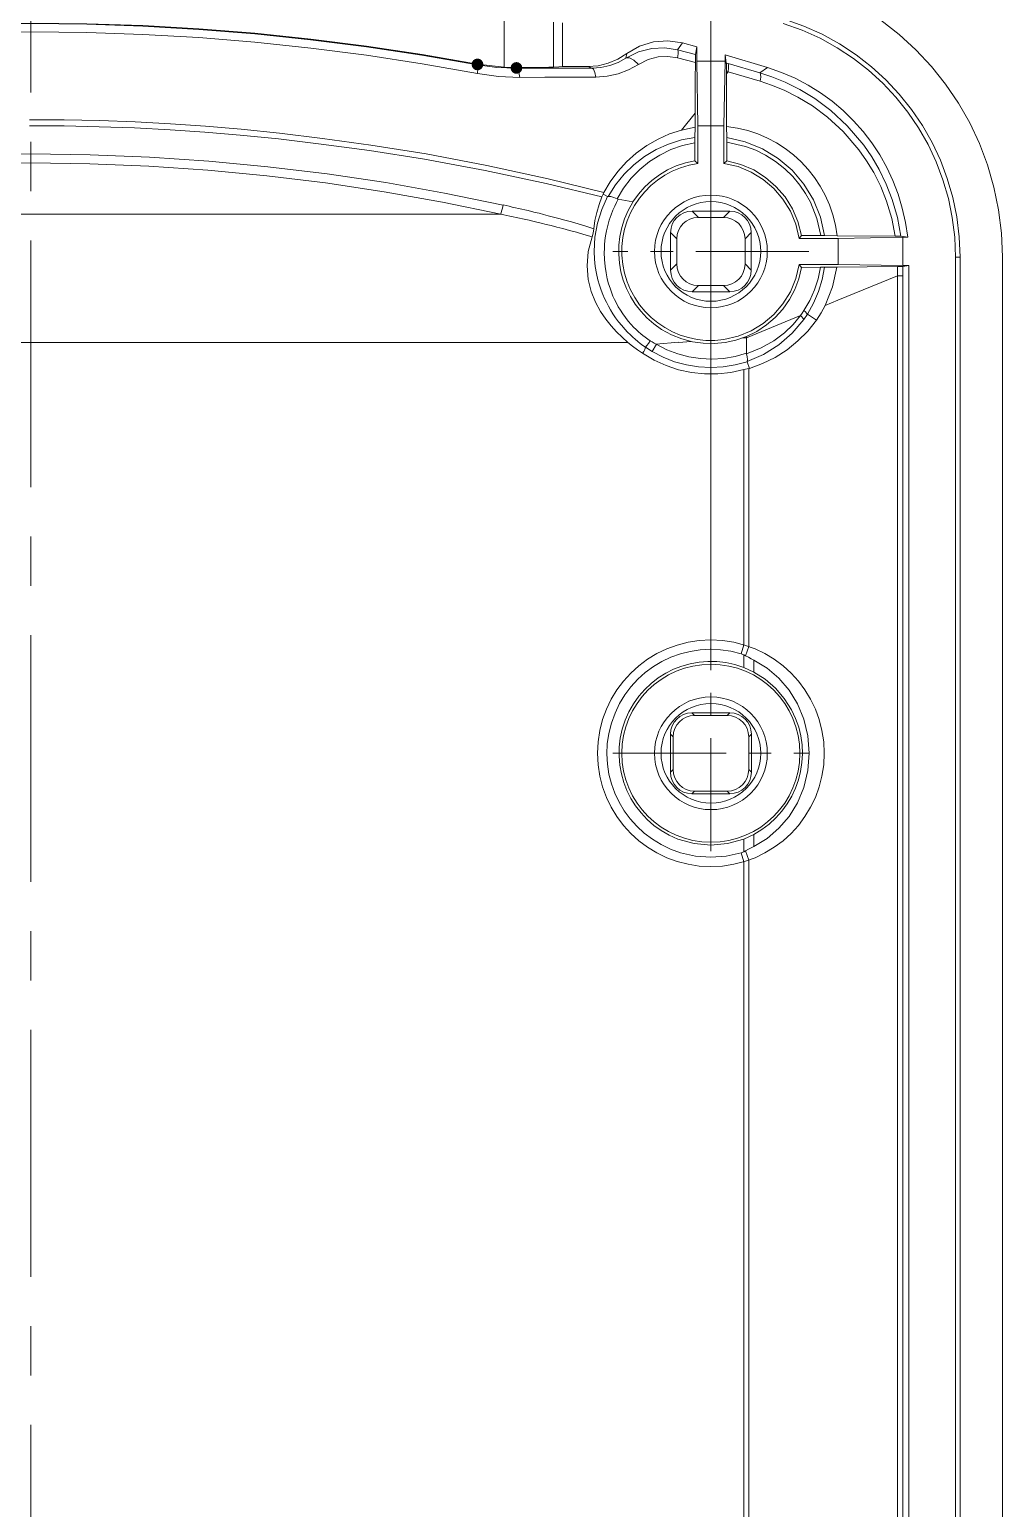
# Model space of a CAD drawing. Header units: millimetres. Extents: x 0 to 260, y 22 to 203.
# Drawn here: x 44.02 to 65.4, y 153.79 to 186.3 of the extents above; entities that cross this region are included whole.
import ezdxf

# ---------------------------------------------------------------- set-up
doc = ezdxf.new("R2010")
doc.units = ezdxf.units.MM

msp = doc.modelspace()

# ---------------------------------------------------------------- hatches: boundary and pattern name
h = msp.add_hatch(color=7)
edge = h.paths.add_edge_path()
edge.add_arc((53.862993, 185.531831), 0.129645, 0, 360)
h = msp.add_hatch(color=7)
edge = h.paths.add_edge_path()
edge.add_arc((54.719326, 185.454114), 0.129205, 0, 360)

# ---------------------------------------------------------------- linework, layer by layer
at = {"color": 3, "lineweight": 0, "true_color": 0x00ff00}
msp.add_lwpolyline([(58.993123, 172.541071), (58.993123, 191.711016)], dxfattribs=at)
at = {"color": 1, "lineweight": 0, "true_color": 0xff0000}
for points in [[(44.04554, 184.915739), (44.04554, 189.697289)], [(44.04554, 182.746156), (44.04554, 183.830948)], [(58.993123, 183.244666), (58.993123, 183.573808)], [(58.993123, 182.250539), (58.993123, 182.747602)], [(58.993123, 179.26745), (58.993123, 181.753475)], [(44.04554, 176.237406), (44.04554, 181.661364)], [(57.168909, 181.420629), (56.839767, 181.420629)], [(58.163037, 181.420629), (57.665973, 181.420629)], [(61.146126, 181.420629), (58.660101, 181.420629)], [(44.04554, 174.067823), (44.04554, 175.152614)], [(44.04554, 167.559073), (44.04554, 172.983031)], [(58.993123, 172.211894), (58.993123, 172.541036)], [(58.993123, 171.217766), (58.993123, 171.71483)], [(58.993123, 168.234677), (58.993123, 170.720702)], [(56.839944, 170.387892), (59.325969, 170.387892)], [(59.823033, 170.387892), (60.320096, 170.387892)], [(60.81716, 170.387892), (61.146302, 170.387892)], [(44.04554, 165.389489), (44.04554, 166.474281)], [(44.04554, 158.880739), (44.04554, 164.304698)], [(44.04554, 156.711156), (44.04554, 157.795948)], [(44.04554, 150.202406), (44.04554, 155.626364)]]:
    msp.add_lwpolyline(points, dxfattribs=at)
at = {"color": 7, "lineweight": 0}
for points in [[(65.399109, 181.301249), (65.378068, 181.822891), (65.315635, 182.334941), (65.213235, 182.835461), (65.072299, 183.322517), (64.894252, 183.79417), (64.680523, 184.248486), (64.43254, 184.683527), (64.15173, 185.097358), (63.839522, 185.488042), (63.497344, 185.853643), (63.126622, 186.192224), (62.728785, 186.501849), (62.305261, 186.780582), (61.857477, 187.026487), (61.386861, 187.237627), (60.894842, 187.412066)], [(53.864404, 185.539592), (52.645529, 185.750742), (51.42326, 185.933738), (50.198081, 186.088581), (48.970478, 186.215271), (47.740933, 186.313808), (46.509932, 186.384191), (45.277958, 186.426421), (44.045496, 186.440498), (42.81303, 186.426421), (41.581044, 186.384191), (40.350022, 186.313808), (39.120448, 186.215271), (37.892808, 186.088581), (36.667584, 185.933738), (35.445261, 185.750742), (34.226324, 185.539592)], [(53.861476, 185.523893), (52.64299, 185.735911), (51.421096, 185.91966), (50.196281, 186.07514), (48.969033, 186.202351), (47.739837, 186.301293), (46.509181, 186.371965), (45.277551, 186.414369), (44.045434, 186.428503), (42.813318, 186.414369), (41.581688, 186.371965), (40.351032, 186.301293), (39.121836, 186.202351), (37.894588, 186.07514), (36.669773, 185.91966), (35.447879, 185.735911), (34.229393, 185.523893)], [(54.451285, 186.479921), (54.451285, 185.469212)], [(55.534242, 186.460095), (55.534242, 185.471611)], [(55.733033, 185.485334), (55.733033, 186.446301)], [(64.368151, 181.294864), (64.350367, 181.73316), (64.297816, 182.163391), (64.211695, 182.58393), (64.093205, 182.993152), (63.943543, 183.389433), (63.763909, 183.771147), (63.555501, 184.136668), (63.319519, 184.484372), (63.057161, 184.812633), (62.769627, 185.119826), (62.458114, 185.404326), (62.123823, 185.664507), (61.767951, 185.898745), (61.391699, 186.105414), (60.996264, 186.282889), (60.582845, 186.429544)], [(64.46774, 181.294864), (64.449629, 181.741295), (64.39611, 182.179507), (64.308403, 182.607843), (64.187728, 183.024649), (64.035305, 183.428269), (63.852354, 183.817048), (63.640096, 184.18933), (63.399749, 184.543462), (63.132535, 184.877787), (62.839674, 185.19065), (62.522385, 185.480396), (62.181889, 185.74537), (61.819405, 185.983917), (61.436155, 186.194381), (61.033357, 186.375108), (60.612232, 186.524441)], [(53.863381, 185.33304), (52.644905, 185.547849), (51.422921, 185.734016), (50.197929, 185.891543), (48.970431, 186.020428), (47.740927, 186.120672), (46.50992, 186.192275), (45.27791, 186.235236), (44.045399, 186.249557), (42.812888, 186.235236), (41.580878, 186.192275), (40.349871, 186.120672), (39.120368, 186.020428), (37.892869, 185.891543), (36.667877, 185.734016), (35.445893, 185.547849), (34.227417, 185.33304)], [(58.368001, 186.005011), (58.047375, 186.053425), (57.728106, 186.02878), (57.422396, 185.933425), (57.142451, 185.769709)], [(58.260686, 185.850495), (58.36793, 186.005011)], [(58.68289, 185.918898), (58.367859, 186.004976)], [(56.288905, 185.485334), (56.517598, 185.503817), (56.738917, 185.558315), (56.94866, 185.647408), (57.142627, 185.769673)], [(56.381227, 185.449669), (56.577547, 185.464006), (56.768841, 185.505893), (56.95233, 185.574436), (57.125235, 185.668744)], [(57.142592, 185.769532), (57.138358, 185.737429), (57.132714, 185.704268), (57.125306, 185.668638)], [(57.125376, 185.668779), (57.403718, 185.806715), (57.694407, 185.881151), (57.982979, 185.894204), (58.260615, 185.850459)], [(57.400966, 185.532501), (57.300777, 185.628104), (57.203058, 185.676434), (57.162929, 185.679565), (57.125447, 185.668673)], [(57.400966, 185.532501), (57.611927, 185.639745), (57.832061, 185.698306), (58.049724, 185.709243), (58.25998, 185.676434)], [(58.652057, 185.573846), (58.259416, 185.674388)], [(58.259839, 185.676505), (58.270775, 185.762935), (58.270775, 185.822907), (58.260544, 185.850424)], [(58.653962, 185.746461), (58.260615, 185.85053)], [(58.653962, 185.746461), (58.652904, 185.721413), (58.652198, 185.661441), (58.651493, 185.571483)], [(58.653962, 185.746461), (58.68289, 185.918969)], [(58.68289, 185.918898), (58.68289, 185.605632)], [(59.33126, 185.560264), (59.303038, 185.743356)], [(60.236629, 185.464133), (59.303179, 185.743532)], [(59.303179, 185.605561), (59.303179, 185.743497)], [(53.861476, 185.523893), (54.288602, 185.464935), (54.719432, 185.445929)], [(53.863381, 185.33304), (53.872201, 185.431818), (53.871495, 185.49814), (53.861617, 185.523893)], [(53.863381, 185.33304), (54.325873, 185.268261), (54.792598, 185.247668)], [(53.864404, 185.539592), (54.451426, 185.469389)], [(54.451285, 185.469283), (54.719396, 185.462227)], [(54.792527, 185.247597), (54.774183, 185.351667), (54.748783, 185.421164), (54.719149, 185.445859)], [(54.719326, 185.462404), (54.874539, 185.463145), (55.016866, 185.464035), (55.145129, 185.465058), (55.25815, 185.466196), (55.35475, 185.467434), (55.43375, 185.468754), (55.493974, 185.47014), (55.534242, 185.471576)], [(54.719326, 185.445859), (56.381262, 185.449386)], [(55.534242, 185.471541), (55.651409, 185.47842), (55.732856, 185.485299)], [(56.288905, 185.485334), (55.732927, 185.485334)], [(56.288905, 185.485334), (56.310071, 185.477221), (56.332296, 185.468401), (56.35558, 185.459229), (56.381332, 185.449351)], [(56.463741, 185.252431), (56.44328, 185.356147), (56.414352, 185.424939), (56.380839, 185.449633)], [(56.463741, 185.252431), (56.711452, 185.271095), (56.952647, 185.32475), (57.183722, 185.412272), (57.401072, 185.532536)], [(58.651528, 185.571624), (58.649764, 185.204382), (58.648, 184.831496), (58.646589, 184.453318)], [(58.708396, 184.182209), (58.682996, 185.605667)], [(59.303179, 185.605561), (58.682996, 185.605561)], [(59.277673, 184.182209), (59.303073, 185.605667)], [(59.333659, 185.381441), (59.332954, 185.472811), (59.332248, 185.534547), (59.33119, 185.5603)], [(59.33126, 185.560264), (59.371477, 185.548976)], [(59.333659, 185.381441), (59.369642, 185.371211)], [(59.334012, 185.326655), (59.333659, 185.381336)], [(59.334012, 185.326655), (59.369642, 185.371105)], [(59.338669, 184.167039), (59.337258, 184.546628), (59.335846, 184.933272), (59.334083, 185.32662)], [(59.369501, 185.371281), (59.381849, 185.459123), (59.382554, 185.520154), (59.371618, 185.548729)], [(60.077632, 185.160109), (59.369607, 185.371422)], [(60.066449, 185.348704), (59.371477, 185.548729)], [(60.077632, 185.160109), (60.08751, 185.251831), (60.083629, 185.317095), (60.066343, 185.348845)], [(60.066449, 185.348704), (60.236488, 185.464062)], [(60.066449, 185.348704), (60.331032, 185.261568), (60.625955, 185.142329), (60.944513, 184.983579), (61.280358, 184.77932), (61.629255, 184.518618), (61.989794, 184.184537), (62.350685, 183.758029), (62.52972, 183.497723), (62.689705, 183.224981), (62.846911, 182.900338), (62.976866, 182.563523), (63.092048, 182.162856), (63.168071, 181.753192)], [(63.317755, 181.730862), (63.270273, 182.055102), (63.199672, 182.371798), (63.106759, 182.679967), (62.992345, 182.978631), (62.857237, 183.266809), (62.702245, 183.54352), (62.528177, 183.807784), (62.335842, 184.058622), (62.126049, 184.295052), (61.899606, 184.516094), (61.657322, 184.720768), (61.400005, 184.908094), (61.128466, 185.077091), (60.843512, 185.22678), (60.545951, 185.356179), (60.236594, 185.464309)], [(54.792527, 185.247597), (55.344272, 185.249009), (55.901661, 185.250772), (56.463636, 185.252536)], [(60.077632, 185.160109), (60.326693, 185.076853), (60.603977, 184.963259), (60.904543, 184.813328), (61.222043, 184.620006), (61.552949, 184.374472), (61.896202, 184.059442), (62.242982, 183.656922), (62.415667, 183.410684), (62.57036, 183.152803), (62.724127, 182.845534), (62.852229, 182.526622), (62.967059, 182.145534), (63.044846, 181.75545)], [(58.646554, 184.458857), (58.347751, 184.089146)], [(58.645354, 184.151376), (58.646413, 184.453354)], [(44.020387, 184.317076), (44.783446, 184.311784), (45.554971, 184.295203), (46.337432, 184.266628), (47.118482, 184.226059), (47.886832, 184.173495), (48.667882, 184.106467), (49.511373, 184.019331), (50.454348, 183.905384), (51.521148, 183.757923), (52.733646, 183.563189), (54.071379, 183.312364), (55.417226, 183.018148), (56.641012, 182.716523)], [(44.020564, 184.183584), (44.7808, 184.178646), (45.549502, 184.162065), (46.329141, 184.134196), (47.107369, 184.094684), (47.872897, 184.043179), (48.651125, 183.977915), (49.490736, 183.892543), (50.42983, 183.781418), (51.491691, 183.637132), (52.698544, 183.446984), (54.031339, 183.201804), (55.374716, 182.913937), (56.59815, 182.618309)], [(56.641153, 182.716664), (56.781647, 182.953201), (56.944895, 183.174922), (57.138746, 183.389014), (57.353764, 183.581675), (57.585275, 183.749597), (57.833189, 183.892119), (58.08547, 184.003906), (58.347539, 184.088969)], [(58.645354, 184.151376), (58.34761, 184.088581)], [(58.645354, 184.151376), (58.641827, 183.928068)], [(59.277673, 184.182209), (58.70829, 184.182209)], [(58.708396, 184.182209), (58.708396, 183.357061)], [(59.277673, 183.357097), (59.277673, 184.182244)], [(61.769343, 181.763247), (61.73143, 181.998164), (61.674234, 182.225826), (61.59863, 182.445367), (61.505493, 182.655923), (61.395697, 182.85663), (61.270117, 183.046623), (61.129629, 183.225037), (60.975108, 183.391007), (60.807427, 183.543671), (60.627462, 183.682161), (60.436089, 183.805615), (60.234181, 183.913168), (60.022613, 184.003955), (59.802261, 184.077111), (59.574, 184.131773), (59.338704, 184.167074)], [(59.342302, 183.923658), (59.338774, 184.167074)], [(58.641897, 183.928314), (58.344781, 183.871239), (58.059439, 183.780545), (57.788418, 183.657968), (57.534263, 183.505246), (57.299523, 183.324114), (57.086743, 183.116308), (56.898469, 182.883566), (56.73725, 182.627623)], [(58.640874, 183.810487), (58.371749, 183.749666), (58.114067, 183.659013), (57.870044, 183.540116), (57.641896, 183.394562), (57.431839, 183.223938), (57.242088, 183.029834), (57.074861, 182.813834), (56.932371, 182.577528)], [(58.641051, 183.81031), (58.639639, 183.415552)], [(58.641897, 183.928138), (58.641544, 183.896035), (58.641192, 183.855819), (58.641192, 183.81031)], [(61.490648, 181.767374), (61.398927, 182.173979), (61.245495, 182.552646), (61.035947, 182.897761), (60.775876, 183.203709), (60.470876, 183.464876), (60.126539, 183.675648), (59.74846, 183.830412), (59.342232, 183.923552)], [(59.342972, 183.821352), (59.342972, 183.861216), (59.34262, 183.895788), (59.342267, 183.923658)], [(59.344348, 183.413964), (59.342937, 183.821423)], [(59.342972, 183.821352), (59.756428, 183.728572), (59.980795, 183.644081), (60.195636, 183.537366), (60.413829, 183.399518), (60.616147, 183.238916), (60.792095, 183.066231), (60.949522, 182.876613), (61.072642, 182.695109), (61.178828, 182.503022), (61.323114, 182.141072), (61.406017, 181.768186)], [(54.427508, 182.441074), (53.142211, 182.704314), (51.851928, 182.932455), (50.557374, 183.125497), (49.259258, 183.283441), (47.958295, 183.406286), (46.655195, 183.494033), (45.350671, 183.546681), (44.045434, 183.56423), (42.740198, 183.546681), (41.435674, 183.494033), (40.132574, 183.406286), (38.83161, 183.283441), (37.533495, 183.125497), (36.23894, 182.932455), (34.948658, 182.704314), (33.663361, 182.441074)], [(54.37378, 182.242777), (53.095222, 182.505769), (51.811665, 182.733695), (50.523824, 182.926556), (49.232413, 183.084351), (47.938148, 183.20708), (46.641743, 183.294744), (45.343913, 183.347343), (44.045373, 183.364875), (42.746836, 183.347343), (41.449019, 183.294744), (40.152634, 183.20708), (38.858398, 183.084351), (37.567025, 182.926556), (36.27923, 182.733695), (34.995726, 182.505769), (33.71723, 182.242777)], [(58.639675, 183.415693), (58.432312, 183.368341), (58.232652, 183.300202), (58.042111, 183.21222), (57.862108, 183.105337), (57.694061, 182.980495), (57.539388, 182.838637), (57.399507, 182.680705), (57.275836, 182.507643)], [(58.708396, 183.357097), (58.639604, 183.415658)], [(59.344348, 183.413964), (59.277673, 183.357167)], [(60.98473, 181.769949), (60.906155, 182.075006), (60.783828, 182.359248), (60.621558, 182.618859), (60.423152, 182.850023), (60.192416, 183.048924), (59.93316, 183.211747), (59.64919, 183.334675), (59.344313, 183.413894)], [(58.708396, 183.357097), (58.511849, 183.31803), (58.323872, 183.260444), (58.145291, 183.185458), (57.976939, 183.094189), (57.819643, 182.987757), (57.674233, 182.867279), (57.541538, 182.733873), (57.422389, 182.588658), (57.317613, 182.432753), (57.228042, 182.267275), (57.154503, 182.093343), (57.097827, 181.912075), (57.058844, 181.724589), (57.038381, 181.532004), (57.037269, 181.335437), (57.056337, 181.136008), (57.095463, 180.939458), (57.153092, 180.751469), (57.22811, 180.572873), (57.319399, 180.404501), (57.425845, 180.247183), (57.546329, 180.101752), (57.679737, 179.969036), (57.824952, 179.849868), (57.980858, 179.745079), (58.146338, 179.655499), (58.320277, 179.581959), (58.501558, 179.525291), (58.689065, 179.486324), (58.881681, 179.465892), (59.078292, 179.464823), (59.277779, 179.483949), (59.589015, 179.55592), (59.878808, 179.674813), (60.142911, 179.836387), (60.377079, 180.036399), (60.577066, 180.270609), (60.738626, 180.534775), (60.857515, 180.824655), (60.929485, 181.136008)], [(60.929626, 181.705356), (60.857655, 182.016592), (60.738762, 182.306384), (60.577188, 182.570488), (60.377176, 182.804655), (60.142966, 183.004643), (59.8788, 183.166203), (59.58892, 183.285091), (59.277567, 183.357061)], [(56.622209, 182.682903), (56.641259, 182.71677)], [(54.374627, 182.242636), (54.392971, 182.30402), (54.41061, 182.3714), (54.426838, 182.44125)], [(54.427508, 182.441215), (54.492419, 182.426751), (54.559094, 182.412287), (54.62718, 182.397118), (54.696325, 182.381596), (54.765469, 182.365721), (54.834614, 182.349493), (54.903758, 182.333618), (54.973961, 182.316684), (55.047691, 182.299398), (55.127419, 182.279643), (55.215614, 182.258123), (55.312275, 182.233782), (55.417755, 182.206618), (55.531702, 182.176984), (55.654116, 182.144176), (55.785702, 182.108193), (55.926814, 182.068329), (56.078861, 182.024232), (56.24255, 181.974843), (56.418586, 181.919809)], [(56.418621, 181.919986), (56.444374, 182.100608), (56.483532, 182.27735), (56.535038, 182.450211), (56.598185, 182.618133)], [(56.724021, 182.628646), (56.59314, 182.342427), (56.499037, 182.043343), (56.442636, 181.734933), (56.424865, 181.420735)], [(56.598079, 182.618309), (56.622068, 182.682868)], [(56.622209, 182.682903), (56.724162, 182.628575)], [(56.649444, 181.399956), (56.651207, 181.476862), (56.655794, 181.562939), (56.664613, 181.657837), (56.678724, 181.761553), (56.698832, 181.874089), (56.726349, 181.992623), (56.759863, 182.111156), (56.797963, 182.222987), (56.838532, 182.325292), (56.879455, 182.417014), (56.919319, 182.498153), (56.958124, 182.569767)], [(56.724021, 182.628646), (56.736015, 182.628999)], [(56.737109, 182.627623), (56.791437, 182.625859), (56.859523, 182.606809), (56.932195, 182.577528)], [(56.932266, 182.577493), (56.949552, 182.571496)], [(57.275906, 182.507537), (56.958406, 182.569979)], [(57.278341, 182.502563), (57.176559, 182.321682), (57.095106, 182.135047), (57.033661, 181.944065), (56.991907, 181.750143), (56.969526, 181.554687), (56.966198, 181.359104), (56.981607, 181.164801), (57.015433, 180.973183), (57.067358, 180.785659), (57.137064, 180.603633), (57.224233, 180.428514), (57.328545, 180.261708), (57.449684, 180.10462), (57.58733, 179.958659), (57.741165, 179.82523), (57.910871, 179.705741), (58.126239, 179.587509), (58.351777, 179.497018), (58.584889, 179.434489), (58.822978, 179.400147), (59.063448, 179.394215), (59.303704, 179.416915), (59.541148, 179.468472), (59.773185, 179.549107)], [(54.372722, 182.242954), (33.718288, 182.242954)], [(54.372722, 182.242954), (54.440455, 182.228137), (54.50713, 182.213673), (54.575216, 182.198857), (54.644713, 182.18404), (54.713858, 182.168871), (54.783355, 182.153348), (54.852147, 182.137826), (54.922702, 182.121598), (54.996786, 182.104665), (55.077219, 182.085968), (55.166119, 182.065154), (55.263486, 182.041871), (55.370024, 182.015765), (55.484677, 181.987543), (55.608149, 181.956146), (55.740794, 181.921221), (55.883316, 181.883121), (56.036774, 181.840434), (56.202227, 181.793162), (56.380027, 181.740246)], [(58.580584, 182.305995), (58.485321, 182.29639), (58.396589, 182.268838), (58.31629, 182.225237), (58.246327, 182.167486), (58.188601, 182.097481), (58.145014, 182.01712), (58.117467, 181.928301), (58.107862, 181.83292)], [(58.716651, 182.169929), (58.621271, 182.160324), (58.532451, 182.132777), (58.45209, 182.08919), (58.382085, 182.031464), (58.324334, 181.961501), (58.280733, 181.881202), (58.253181, 181.79247), (58.243576, 181.697207)], [(58.580584, 182.305995), (58.716757, 182.169823)], [(59.40552, 182.305995), (58.580726, 182.305995)], [(59.269418, 182.169929), (58.716616, 182.169929)], [(59.40552, 182.305995), (59.269348, 182.169823)], [(59.742423, 181.697101), (59.732817, 181.792365), (59.705265, 181.881096), (59.661665, 181.961395), (59.603913, 182.031358), (59.533908, 182.089084), (59.453547, 182.132671), (59.364728, 182.160218), (59.269348, 182.169823)], [(59.878524, 181.832991), (59.868919, 181.928371), (59.841367, 182.01719), (59.797767, 182.097551), (59.740015, 182.167556), (59.67001, 182.225308), (59.589649, 182.268908), (59.50083, 182.29646), (59.405449, 182.306066)], [(56.380204, 181.740316), (56.298006, 181.420699)], [(56.418621, 181.919986), (56.403452, 181.823677), (56.380168, 181.740422)], [(58.107721, 181.832991), (58.243541, 181.697171)], [(58.107721, 181.832991), (58.107721, 181.008196)], [(59.878524, 181.832991), (59.742352, 181.697171)], [(59.878524, 181.008055), (59.878524, 181.83285)], [(60.929626, 181.705356), (60.984659, 181.769914)], [(61.405911, 181.768044), (60.984694, 181.769808)], [(61.490472, 181.767374), (61.467541, 181.767727), (61.438966, 181.767727), (61.405805, 181.76808)], [(61.769343, 181.763247), (61.490296, 181.76748)], [(63.044917, 181.755309), (61.769272, 181.76307)], [(63.167895, 181.753263), (63.149903, 181.753969), (63.107923, 181.754674), (63.044776, 181.75538)], [(63.317755, 181.730862), (63.167824, 181.753087)], [(57.16965, 179.421966), (57.04018, 179.534502), (56.918825, 179.653389), (56.800997, 179.783211), (56.68458, 179.929614), (56.569222, 180.099652), (56.459155, 180.301441), (56.364611, 180.53745), (56.297936, 180.806266), (56.272183, 181.1026), (56.297936, 181.420805)], [(57.555483, 179.312217), (57.496216, 179.355256), (57.439066, 179.399001), (57.384033, 179.443451), (57.330411, 179.488959), (57.277141, 179.536231), (57.222461, 179.588089), (57.163194, 179.647003), (57.099694, 179.714737), (57.033019, 179.790937), (56.964933, 179.874898), (56.900022, 179.962739), (56.841108, 180.049523), (56.788191, 180.134189), (56.739861, 180.217798), (56.695763, 180.301406), (56.655194, 180.386073), (56.616741, 180.474267), (56.579699, 180.569164), (56.543363, 180.675351), (56.508438, 180.794942), (56.476336, 180.932173), (56.449524, 181.086689), (56.431533, 181.252142), (56.42483, 181.42077)], [(58.243646, 181.697101), (58.243646, 181.144298)], [(59.742423, 181.144157), (59.742423, 181.69696)], [(61.787793, 181.705356), (60.929485, 181.705356)], [(61.787793, 181.705356), (63.211251, 181.730756)], [(61.787793, 181.135902), (61.787793, 181.705285)], [(63.211146, 181.110396), (63.211146, 181.730932)], [(63.317755, 181.730862), (63.211216, 181.730862)], [(57.660046, 179.457279), (57.605013, 179.493968), (57.551743, 179.532068), (57.500238, 179.571227), (57.450143, 179.612149), (57.400754, 179.655188), (57.349954, 179.701754), (57.295627, 179.755377), (57.237418, 179.817466), (57.176741, 179.888021), (57.115357, 179.965632), (57.056796, 180.046418), (57.004232, 180.126499), (56.957313, 180.205168), (56.914979, 180.283132), (56.876527, 180.361449), (56.841249, 180.440471), (56.807735, 180.522668), (56.775985, 180.611216), (56.744941, 180.709993), (56.71566, 180.821118), (56.688849, 180.948471), (56.666977, 181.091346), (56.653218, 181.244452), (56.649338, 181.400027)], [(58.107721, 181.008055), (58.243541, 181.144228)], [(58.243646, 181.144157), (58.253252, 181.048893), (58.280804, 180.960161), (58.324404, 180.879863), (58.382156, 180.8099), (58.452161, 180.752174), (58.532522, 180.708587), (58.621341, 180.68104), (58.716721, 180.671435)], [(59.269418, 180.671329), (59.364799, 180.680934), (59.453618, 180.708481), (59.533979, 180.752068), (59.603984, 180.809794), (59.661735, 180.879757), (59.705336, 180.960055), (59.732888, 181.048787), (59.742493, 181.144051)], [(59.878524, 181.008055), (59.742352, 181.144228)], [(60.929626, 181.135902), (61.787934, 181.135902)], [(60.985435, 181.070426), (60.929696, 181.136043)], [(61.787793, 181.135902), (63.211251, 181.110502)], [(63.092083, 181.085596), (63.15135, 181.086301), (63.190861, 181.087007), (63.207794, 181.087713)], [(63.343755, 181.110396), (63.207582, 181.087818)], [(63.207688, 181.087818), (63.207688, 180.883913)], [(63.211146, 181.110396), (63.34379, 181.110396)], [(63.343755, 181.110396), (63.343755, 124.075754)], [(64.368151, 123.891499), (64.368151, 181.294793)], [(64.46774, 181.294864), (64.368257, 181.294864)], [(64.46774, 181.294864), (64.46774, 123.891569)], [(65.399109, 123.884937), (65.399109, 181.301284)], [(58.107721, 181.008055), (58.117326, 180.912791), (58.144873, 180.82406), (58.18846, 180.743761), (58.246186, 180.673798), (58.316149, 180.616072), (58.396448, 180.572485), (58.48518, 180.544938), (58.580443, 180.535333)], [(59.40552, 180.535227), (59.5009, 180.544832), (59.58972, 180.572379), (59.670081, 180.615966), (59.740086, 180.673692), (59.797837, 180.743655), (59.841438, 180.823954), (59.868989, 180.912686), (59.878595, 181.007949)], [(59.773079, 179.549072), (60.003239, 179.663298), (60.214647, 179.803871), (60.40545, 179.968464), (60.573797, 180.154748), (60.717835, 180.360396), (60.835712, 180.58308), (60.925577, 180.820474), (60.985576, 181.07025)], [(60.985435, 181.070426), (61.402066, 181.07219)], [(61.036941, 180.119055), (61.166322, 180.341564), (61.270832, 180.575947), (61.349678, 180.820185), (61.402066, 181.072261)], [(61.112188, 180.041374), (61.249094, 180.28242), (61.358648, 180.536233), (61.439957, 180.800496), (61.49213, 181.072896)], [(61.401925, 181.072155), (61.437202, 181.072508), (61.467894, 181.072508), (61.492236, 181.072861)], [(61.492377, 181.073002), (61.762605, 181.077235)], [(63.093988, 180.884901), (61.779185, 180.346209), (61.503313, 180.23332)], [(61.503384, 180.233602), (61.666984, 180.644897), (61.762323, 181.077094)], [(61.762464, 181.077164), (63.092083, 181.085631)], [(63.092083, 181.085596), (63.0942, 180.884513)], [(63.094341, 180.883877), (63.207582, 180.883877)], [(63.094341, 124.302485), (63.094341, 180.883807)], [(63.207512, 180.883877), (63.207512, 124.302555)], [(58.580584, 180.535227), (58.716757, 180.671399)], [(58.580584, 180.535227), (59.405379, 180.535227)], [(58.716651, 180.671329), (59.269454, 180.671329)], [(59.40552, 180.535227), (59.269348, 180.671399)], [(61.036941, 180.119055), (60.999899, 180.063669), (60.961094, 180.009694)], [(61.036941, 180.119055), (61.068338, 180.091539), (61.094091, 180.06508), (61.112083, 180.041091)], [(61.503384, 180.233602), (61.414484, 180.070619), (61.310767, 179.910811)], [(60.960776, 180.010188), (59.772973, 179.523707)], [(60.961129, 180.009694), (60.799909, 179.81743), (60.608704, 179.634339), (60.376576, 179.458302), (60.096823, 179.297789), (59.774737, 179.168319)], [(59.79033, 179.001491), (60.152456, 179.157617), (60.484156, 179.366527), (60.779739, 179.623989), (61.033519, 179.925768)], [(61.310626, 179.910987), (61.120126, 179.670701), (60.904226, 179.452376), (60.665263, 179.25848), (60.406456, 179.091837), (60.130187, 178.954121), (59.840954, 178.847362)], [(60.961129, 180.009694), (60.991821, 179.979708), (61.016515, 179.951133), (61.033801, 179.925733)], [(61.03366, 179.925804), (61.112329, 180.041515)], [(61.311155, 179.911516), (61.112188, 180.041338)], [(59.772762, 179.523919), (59.695503, 179.518627)], [(59.772762, 179.523919), (59.773114, 179.548966)], [(59.772762, 179.523919), (59.772762, 179.184547)], [(57.16965, 179.421966), (30.921572, 179.421966)], [(57.490536, 179.181301), (57.38047, 179.258207), (57.273578, 179.33864), (57.169509, 179.421896)], [(57.490536, 179.181301), (57.517348, 179.221518), (57.544511, 179.262087), (57.555448, 179.312182)], [(57.490536, 179.181301), (57.742994, 179.031118), (58.007891, 178.910241), (58.282717, 178.819072), (58.564965, 178.758012), (58.852124, 178.727462), (59.141685, 178.727822), (59.431139, 178.759494), (59.717975, 178.822879)], [(57.65987, 179.457421), (57.618947, 179.399918), (57.582259, 179.349823), (57.554742, 179.312782)], [(57.555483, 179.312217), (57.700474, 179.219084)], [(57.793714, 179.378716), (57.748558, 179.403763), (57.704108, 179.429869), (57.660011, 179.457385)], [(57.700369, 179.21919), (57.943271, 179.093521), (58.196054, 178.995286), (58.456428, 178.924733), (58.722101, 178.882111), (58.990784, 178.867666), (59.260187, 178.881648), (59.528018, 178.924303), (59.791988, 178.995881)], [(57.79389, 179.378716), (57.700404, 179.21926)], [(57.793714, 179.378716), (58.281253, 179.422107)], [(57.793714, 179.378716), (58.023924, 179.259905), (58.263531, 179.167672), (58.51029, 179.102237), (58.761956, 179.063818), (59.016285, 179.052634), (59.271031, 179.068905), (59.52395, 179.11285), (59.772797, 179.184688)], [(58.555784, 179.440734), (58.281323, 179.422037)], [(59.772762, 179.184582), (59.773467, 179.173646)], [(59.792059, 178.995952), (59.795939, 179.042871), (59.789236, 179.101785), (59.774772, 179.168107)], [(59.826137, 178.845598), (59.791212, 178.839954), (59.755229, 178.832545), (59.717834, 178.82302)], [(59.717975, 172.771364), (59.717975, 178.822914)], [(59.840954, 178.847468), (59.791917, 178.995987)], [(59.826137, 178.845598), (59.840954, 178.847362)], [(59.826137, 172.735699), (59.826137, 178.845457)], [(59.658215, 172.574832), (59.431164, 172.631531), (59.203934, 172.66442), (58.977958, 172.674265), (58.754668, 172.66183), (58.535498, 172.627879), (58.321881, 172.573176), (58.115249, 172.498486), (57.917036, 172.404573), (57.728674, 172.2922), (57.551597, 172.162134), (57.387238, 172.015137), (57.237029, 171.851974), (57.102404, 171.673409), (56.984795, 171.480207), (56.885636, 171.273132), (56.806359, 171.052949), (56.74966, 170.825898), (56.71677, 170.598668), (56.706923, 170.372692), (56.719355, 170.149402), (56.753301, 169.930232), (56.807996, 169.716615), (56.882676, 169.509983), (56.976574, 169.31177), (57.088928, 169.123408), (57.218971, 168.946331), (57.36594, 168.781972), (57.529069, 168.631763), (57.707593, 168.497138), (57.900747, 168.379529), (58.107768, 168.28037), (58.32789, 168.201093), (58.657693, 168.126877), (58.993052, 168.102139), (59.328412, 168.126877), (59.658215, 168.201093)], [(59.717975, 172.771364), (59.658356, 172.574867)], [(59.826137, 172.735699), (59.754523, 172.533204)], [(59.717975, 172.272854), (59.521505, 172.337249), (59.323362, 172.380671), (59.124856, 172.403703), (58.927301, 172.406926), (58.732007, 172.390924), (58.540286, 172.356279), (58.353449, 172.303572), (58.172809, 172.233387), (57.999676, 172.146306), (57.835362, 172.042911), (57.681178, 171.923785), (57.538437, 171.78951), (57.40845, 171.640668), (57.292527, 171.477843), (57.191982, 171.301615), (57.108125, 171.112568), (57.04373, 170.916098), (57.000308, 170.717954), (56.977277, 170.519449), (56.974053, 170.321894), (56.990055, 170.1266), (57.024701, 169.934879), (57.077407, 169.748042), (57.147592, 169.567401), (57.234673, 169.394268), (57.338068, 169.229954), (57.457194, 169.075771), (57.591469, 168.93303), (57.740311, 168.803042), (57.903137, 168.68712), (58.079364, 168.586575), (58.268411, 168.502718), (58.626023, 168.401912), (58.993061, 168.36831), (59.360165, 168.401912), (59.717975, 168.502718)], [(59.717975, 172.551901), (59.658356, 172.574832)], [(59.754488, 172.53331), (59.717799, 172.552007)], [(59.717975, 172.272854), (59.717975, 172.551901)], [(59.754488, 172.53331), (59.816929, 172.499443), (59.876902, 172.467341), (59.934404, 172.437707)], [(59.93451, 172.173829), (59.93451, 172.43806)], [(59.93451, 172.437884), (60.229432, 172.25832), (60.488371, 172.036775), (60.710974, 171.776072), (60.894066, 171.476564), (61.033766, 171.137192), (61.120902, 170.768186), (61.150183, 170.387892), (61.120902, 170.007245), (61.033766, 169.638239), (60.894066, 169.29922), (60.710974, 168.999711), (60.488371, 168.739009), (60.229432, 168.517464), (59.93451, 168.3379)], [(59.93451, 172.173829), (59.717905, 172.27296)], [(59.93451, 168.604001), (60.112067, 168.710721), (60.274833, 168.832453), (60.422391, 168.967822), (60.554319, 169.115451), (60.670198, 169.273966), (60.76961, 169.44199), (60.852133, 169.618148), (60.917349, 169.801064), (60.964838, 169.989363), (60.99418, 170.181668), (61.004956, 170.376605), (60.996746, 170.572798), (60.969131, 170.768871), (60.92169, 170.963449), (60.854005, 171.155155), (60.765655, 171.342614), (60.605973, 171.594922), (60.411863, 171.819879), (60.186862, 172.014077), (59.93451, 172.174112)], [(58.576281, 171.277562), (58.4809, 171.267957), (58.392081, 171.24041), (58.31172, 171.196823), (58.241715, 171.139097), (58.183963, 171.069134), (58.140363, 170.988836), (58.112811, 170.900104), (58.103206, 170.80484)], [(58.63396, 171.219883), (58.538696, 171.210277), (58.449964, 171.182726), (58.369666, 171.139125), (58.299703, 171.081374), (58.241977, 171.011369), (58.198389, 170.931008), (58.170842, 170.842188), (58.161237, 170.746808)], [(59.409824, 171.277562), (58.57621, 171.277562)], [(58.576281, 171.277562), (58.634136, 171.219707)], [(58.63396, 171.219883), (59.352215, 171.219883)], [(59.409824, 171.277562), (59.351968, 171.219707)], [(59.824937, 170.746843), (59.815333, 170.842224), (59.787786, 170.931043), (59.744198, 171.011404), (59.686472, 171.081409), (59.616509, 171.13916), (59.536211, 171.182761), (59.447479, 171.210313), (59.352215, 171.219918)], [(59.882828, 170.804734), (59.873223, 170.899998), (59.845671, 170.98873), (59.80207, 171.069028), (59.744319, 171.138991), (59.674314, 171.196717), (59.593953, 171.240304), (59.505134, 171.267851), (59.409753, 171.277456)], [(58.103241, 170.804734), (58.161096, 170.746879)], [(58.103241, 170.804734), (58.103241, 169.97112)], [(58.161132, 170.028729), (58.161132, 170.746984)], [(59.824937, 170.746843), (59.824937, 170.028588)], [(59.882828, 170.804734), (59.824973, 170.746879)], [(59.882828, 169.971014), (59.882828, 170.804628)], [(58.103241, 169.971014), (58.161096, 170.02887)], [(58.103241, 169.971014), (58.112846, 169.875751), (58.140398, 169.787019), (58.183999, 169.70672), (58.24175, 169.636757), (58.311755, 169.579031), (58.392116, 169.535444), (58.480936, 169.507897), (58.576316, 169.498292)], [(58.161132, 170.028729), (58.170737, 169.933465), (58.198284, 169.844733), (58.241871, 169.764435), (58.299597, 169.694472), (58.36956, 169.636746), (58.449858, 169.593159), (58.53859, 169.565612), (58.633854, 169.556007)], [(59.352109, 169.555901), (59.447373, 169.565506), (59.536105, 169.593053), (59.616403, 169.63664), (59.686366, 169.694366), (59.744092, 169.764329), (59.78768, 169.844627), (59.815227, 169.933359), (59.824832, 170.028623)], [(59.409824, 169.498186), (59.505204, 169.507791), (59.594023, 169.535338), (59.674384, 169.578926), (59.74439, 169.636652), (59.802141, 169.706615), (59.845741, 169.786913), (59.873293, 169.875645), (59.882899, 169.970909)], [(59.882828, 169.971014), (59.824973, 170.02887)], [(58.576281, 169.498186), (58.634136, 169.556042)], [(58.576281, 169.498186), (59.409894, 169.498186)], [(59.352109, 169.555901), (58.633854, 169.555901)], [(59.409824, 169.498186), (59.351968, 169.556042)], [(59.717975, 168.502894), (59.934581, 168.601672)], [(59.717975, 168.223847), (59.717975, 168.502894)], [(59.93451, 168.337865), (59.93451, 168.601743)], [(59.658215, 168.200917), (59.717834, 168.223847)], [(59.717975, 168.004384), (59.658356, 168.200881)], [(59.717975, 168.223847), (59.754664, 168.242192)], [(59.826137, 168.04005), (59.754523, 168.242192)], [(59.93451, 168.337865), (59.877007, 168.308232), (59.817035, 168.276482), (59.754594, 168.242262)], [(59.717975, 137.181802), (59.717975, 168.004349)], [(59.826137, 137.146136), (59.826137, 168.039944)]]:
    msp.add_lwpolyline(points, dxfattribs=at)
for centre, radius in [((58.993052, 181.420452), 1.239485), ((58.992982, 181.420452), 1.095551), ((58.993123, 170.387892), 2.491228), ((58.993017, 170.387716), 1.957387), ((58.993052, 170.387892), 1.239397), ((58.992982, 170.387892), 1.095463)]:
    msp.add_circle(centre, radius, dxfattribs=at)

doc.saveas('drawing.dxf')
